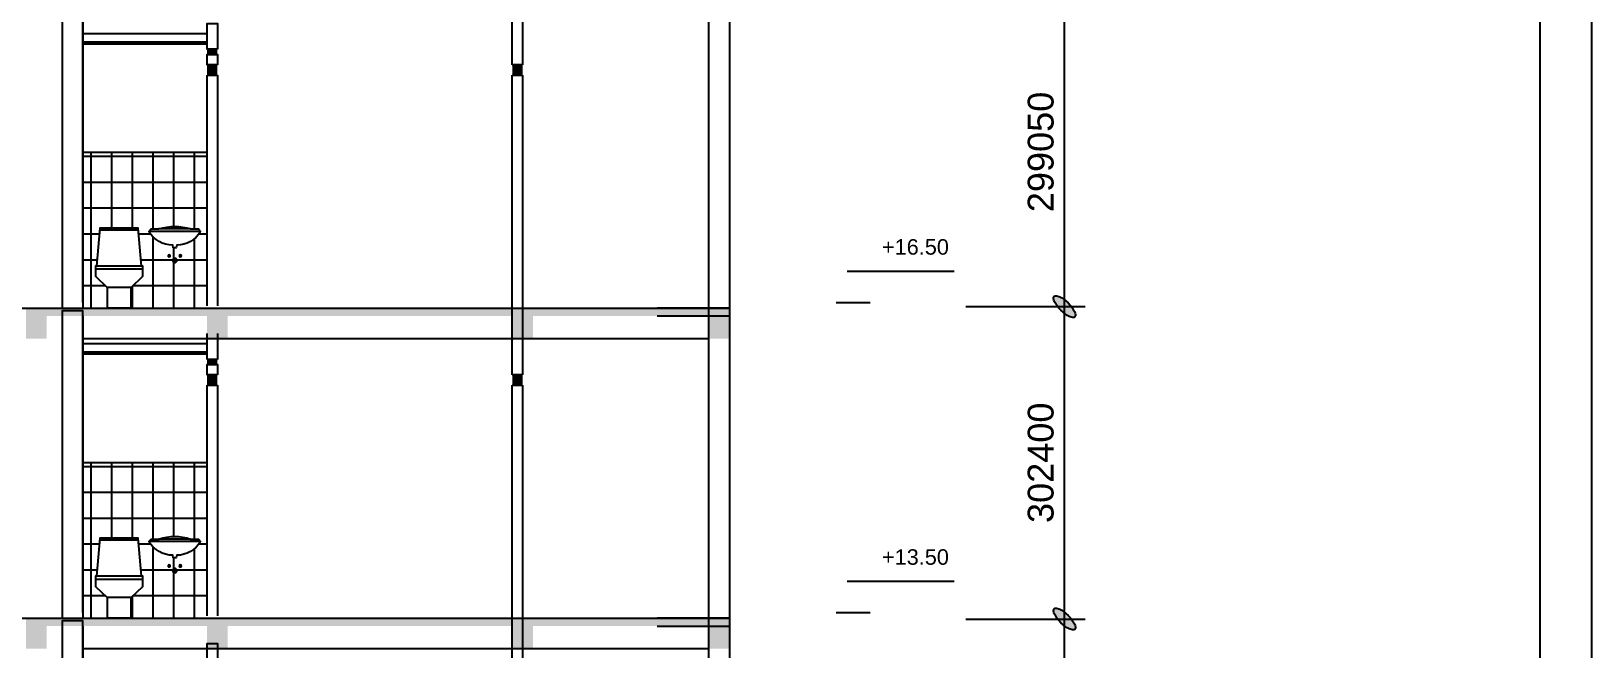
# Model space of a CAD drawing. Extents: x -107325 to -33325, y -20432 to 32068.
# Drawn here: x -48413 to -33325, y 5716 to 11691 of the extents above; entities that cross this region are included whole.
import ezdxf

# ---------------------------------------------------------------- set-up
doc = ezdxf.new("R2010")
doc.units = 0
doc.header["$LTSCALE"] = 800
doc.header["$MEASUREMENT"] = 0
doc.header["$PDMODE"] = 2
doc.layers.get('0').update_dxf_attribs({"linetype": 'CONTINUOUS'})
doc.layers.get('DEFPOINTS').update_dxf_attribs({"linetype": 'CONTINUOUS'})
for name, color, linetype in [('BAO', 3, 'CONTINUOUS'), ('CUA', 4, 'CONTINUOUS'), ('DIM', 6, 'CONTINUOUS'), ('HATCH', 6, 'CONTINUOUS'), ('mc1', 5, 'CONTINUOUS'), ('MDUNG', 3, 'CONTINUOUS'), ('TBI', 3, 'CONTINUOUS'), ('TEXT', 7, 'CONTINUOUS')]:
    doc.layers.add(name, color=color, linetype=linetype)
doc.styles.add('DIM', font='VHELVEN.TTF')
doc.styles.add('VNI-HELVE', font='VHELVEN.TTF')
doc.dimstyles.new('DIM100S', dxfattribs={"dimtxt": 250, "dimasz": 150, "dimexe": 200, "dimexo": 0, "dimgap": 100, "dimtad": 1, "dimdec": 0, "dimlfac": 100, "dimrnd": 50, "dimzin": 0, "dimdsep": 46, "dimtxsty": 'VNI-HELVE', "dimblk1": 'ARCHTICK', "dimblk2": 'ARCHTICK', "dimsah": 1, "dimcen": 0, "dimclrd": 6, "dimclre": 6, "dimclrt": 6, "dimadec": 0, "dimazin": 0, "dimtfac": 1, "dimtdec": 0, "dimtofl": 0, "dimtmove": 0, "dimatfit": 3, "dimldrblk": 'ARCHTICK', "dimfxl": 0, "dimtolj": 1, "dimtzin": 0, "dimarcsym": 0})

# ---------------------------------------------------------------- blocks, each defined once
blk = doc.blocks.new('WC2d21')
blk.add_line((-154, 762), (154, 762))
at = {"color": 151}
for p, q in [((-250, 738), (250, 738)), ((-69, 502), (-39, 502)), ((-54, 517), (-54, 488)), ((-25, 457), (25, 457)), ((0, 483), (0, 432)), ((69, 502), (39, 502)), ((54, 517), (54, 488))]:
    blk.add_line(p, q, dxfattribs=at)
blk.add_lwpolyline([(14, 580), (19, 605, 0.263805), (250, 738), (229, 762), (154, 762, 0.159336), (-154, 762), (-229, 762), (-250, 738, 0.263805), (-19, 605), (-14, 580), (0, 580)], format="xyb", close=True)
for centre, radius in [((-54, 502), 10.5), ((0, 457), 21), ((54, 502), 10.5)]:
    blk.add_circle(centre, radius, dxfattribs=at)
blk = doc.blocks.new('_ArchTick')
h = blk.add_hatch(color=256)
edge = h.paths.add_edge_path()
edge.add_ellipse((0, 0), major_axis=(0.5, 0.5), ratio=0.348148, start_angle=0, end_angle=360)
blk.add_ellipse((0, 0), major_axis=(0.5, 0.5), ratio=0.348148)
blk = doc.blocks.new('*D38')
at = {"layer": 'DEFPOINTS', "color": 0, "linetype": 'Continuous'}
for p in [(-39376, 6004), (-38423, 6004), (-39376, 2999)]:
    blk.add_point(p, dxfattribs=at)
at = {"layer": 'DIM', "color": 6, "linetype": 'Continuous', "lineweight": -2}
for p, q in [((-39376, 6004), (-38223, 6004)), ((-38423, 2999), (-38423, 6004)), ((-39376, 2999), (-38223, 2999))]:
    blk.add_line(p, q, dxfattribs=at)
at = {"layer": 'DIM', "color": 6, "linetype": 'Continuous', "lineweight": -2, "xscale": 200, "yscale": 200, "zscale": 200}
for p, rotation in [((-38423, 6004), 90), ((-38423, 2999), 270)]:
    blk.add_blockref('_ArchTick', p, dxfattribs=dict(at, rotation=rotation))
at = {"layer": 'DIM', "color": 6, "linetype": 'Continuous', "insert": (-38652, 4501), "char_height": 250, "attachment_point": 5, "rotation": 90, "style": 'VNI-HELVE'}
blk.add_mtext('\\A1;300500', dxfattribs=at)
blk = doc.blocks.new('*D39')
at = {"layer": 'DEFPOINTS', "color": 0, "linetype": 'Continuous'}
for p in [(-39376, 9027), (-38423, 9027), (-39376, 6004)]:
    blk.add_point(p, dxfattribs=at)
at = {"layer": 'DIM', "color": 6, "linetype": 'Continuous', "lineweight": -2}
for p, q in [((-39376, 9027), (-38223, 9027)), ((-38423, 6004), (-38423, 9027)), ((-39376, 6004), (-38223, 6004))]:
    blk.add_line(p, q, dxfattribs=at)
at = {"layer": 'DIM', "color": 6, "linetype": 'Continuous', "lineweight": -2, "xscale": 200, "yscale": 200, "zscale": 200}
for p, rotation in [((-38423, 9027), 90), ((-38423, 6004), 270)]:
    blk.add_blockref('_ArchTick', p, dxfattribs=dict(at, rotation=rotation))
at = {"layer": 'DIM', "color": 6, "linetype": 'Continuous', "insert": (-38652, 7516), "char_height": 250, "attachment_point": 5, "rotation": 90, "style": 'VNI-HELVE'}
blk.add_mtext('\\A1;302400', dxfattribs=at)
blk = doc.blocks.new('*D40')
at = {"layer": 'DEFPOINTS', "color": 0, "linetype": 'Continuous'}
for p in [(-39376, 12018), (-38423, 12018), (-39376, 9027)]:
    blk.add_point(p, dxfattribs=at)
at = {"layer": 'DIM', "color": 6, "linetype": 'Continuous', "lineweight": -2}
for p, q in [((-39376, 12018), (-38223, 12018)), ((-38423, 9027), (-38423, 12018)), ((-39376, 9027), (-38223, 9027))]:
    blk.add_line(p, q, dxfattribs=at)
at = {"layer": 'DIM', "color": 6, "linetype": 'Continuous', "lineweight": -2, "xscale": 200, "yscale": 200, "zscale": 200}
for p, rotation in [((-38423, 12018), 90), ((-38423, 9027), 270)]:
    blk.add_blockref('_ArchTick', p, dxfattribs=dict(at, rotation=rotation))
at = {"layer": 'DIM', "color": 6, "linetype": 'Continuous', "insert": (-38652, 10523), "char_height": 250, "attachment_point": 5, "rotation": 90, "style": 'VNI-HELVE'}
blk.add_mtext('\\A1;299050', dxfattribs=at)

msp = doc.modelspace()

# ---------------------------------------------------------------- hatches: boundary and pattern name
at = {"layer": 'HATCH'}
h = msp.add_hatch(dxfattribs=at)
h.set_pattern_fill('_USER', color=6, scale=200, angle=90, style=0, pattern_type=0)
h.set_pattern_definition([(90, (-239834.67, 16230.74), (200, 1e-14), [])])
h.paths.add_polyline_path([(-47912.808, 10516.307), (-46712.808, 10516.307), (-46712.808, 9066.307), (-46712.808, 9016.307), (-47447.808, 9016.307), (-47447.808, 9212.139), (-47333.808, 9320.007), (-47333.808, 9387.971), (-47333.808, 9419.307), (-47345.575, 9419.307), (-47377.808, 9787.307), (-47562.808, 9787.307), (-47747.808, 9787.307), (-47780.04, 9419.307), (-47791.808, 9419.307), (-47791.808, 9387.971), (-47791.808, 9320.007), (-47677.808, 9212.139), (-47677.808, 9016.307), (-47912.808, 9016.307)])
h.paths.add_polyline_path([(-47254.481, 9778.798), (-47275.423, 9754.289, 0.263804579), (-47044.657, 9620.817), (-47039.753, 9596.307), (-47025.283, 9596.307), (-47010.813, 9596.307), (-47005.91, 9620.817, 0.263804579), (-46775.144, 9754.289), (-46796.086, 9778.798), (-46871.461, 9778.798, 0.159336024), (-47179.105, 9778.798)], flags=16)
h.paths.add_polyline_path([(-47090.092, 9518.798, 1), (-47069.092, 9518.798, 1)], flags=16)
h.paths.add_polyline_path([(-46981.474, 9518.798, 1), (-46960.474, 9518.798, 1)], flags=16)
h.paths.add_polyline_path([(-47046.283, 9473.798, 1), (-47004.283, 9473.798, 1)], flags=16)
h = msp.add_hatch(dxfattribs=at)
h.set_pattern_fill('_USER', color=6, scale=250, style=0, pattern_type=0)
h.set_pattern_definition([(180, (-239834.67, 16230.74), (0, 250), [])])
h.paths.add_polyline_path([(-47912.808, 10516.307), (-46712.808, 10516.307), (-46712.808, 9066.307), (-46712.808, 9016.307), (-47447.808, 9016.307), (-47447.808, 9212.139), (-47333.808, 9320.007), (-47333.808, 9387.971), (-47333.808, 9419.307), (-47345.575, 9419.307), (-47377.808, 9787.307), (-47562.808, 9787.307), (-47747.808, 9787.307), (-47780.04, 9419.307), (-47791.808, 9419.307), (-47791.808, 9387.971), (-47791.808, 9320.007), (-47677.808, 9212.139), (-47677.808, 9016.307), (-47912.808, 9016.307)])
h.paths.add_polyline_path([(-47254.481, 9778.798), (-47275.423, 9754.289, 0.263804579), (-47044.657, 9620.817), (-47039.753, 9596.307), (-47025.283, 9596.307), (-47010.813, 9596.307), (-47005.91, 9620.817, 0.263804579), (-46775.144, 9754.289), (-46796.086, 9778.798), (-46871.461, 9778.798, 0.159336024), (-47179.105, 9778.798)], flags=16)
h.paths.add_polyline_path([(-47090.092, 9518.798, 1), (-47069.092, 9518.798, 1)], flags=16)
h.paths.add_polyline_path([(-47046.283, 9473.798, 1), (-47004.283, 9473.798, 1)], flags=16)
h.paths.add_polyline_path([(-46981.474, 9518.798, 1), (-46960.474, 9518.798, 1)], flags=16)
h = msp.add_hatch(dxfattribs=at)
h.set_pattern_fill('_USER', color=6, scale=200, angle=90, style=0, pattern_type=0)
h.set_pattern_definition([(90, (-239834.67, 13230.74), (200, 1e-14), [])])
h.paths.add_polyline_path([(-47912.808, 7516.307), (-46712.808, 7516.307), (-46712.808, 6066.307), (-46712.808, 6016.307), (-47447.808, 6016.307), (-47447.808, 6212.139), (-47333.808, 6320.007), (-47333.808, 6387.971), (-47333.808, 6419.307), (-47345.575, 6419.307), (-47377.808, 6787.307), (-47562.808, 6787.307), (-47747.808, 6787.307), (-47780.04, 6419.307), (-47791.808, 6419.307), (-47791.808, 6387.971), (-47791.808, 6320.007), (-47677.808, 6212.139), (-47677.808, 6016.307), (-47912.808, 6016.307)])
h.paths.add_polyline_path([(-47254.481, 6778.798), (-47275.423, 6754.289, 0.263804579), (-47044.657, 6620.817), (-47039.753, 6596.307), (-47025.283, 6596.307), (-47010.813, 6596.307), (-47005.91, 6620.817, 0.263804579), (-46775.144, 6754.289), (-46796.086, 6778.798), (-46871.461, 6778.798, 0.159336024), (-47179.105, 6778.798)], flags=16)
h.paths.add_polyline_path([(-47090.092, 6518.798, 1), (-47069.092, 6518.798, 1)], flags=16)
h.paths.add_polyline_path([(-46981.474, 6518.798, 1), (-46960.474, 6518.798, 1)], flags=16)
h.paths.add_polyline_path([(-47046.283, 6473.798, 1), (-47004.283, 6473.798, 1)], flags=16)
h = msp.add_hatch(dxfattribs=at)
h.set_pattern_fill('_USER', color=6, scale=250, style=0, pattern_type=0)
h.set_pattern_definition([(180, (-239834.67, 13230.74), (0, 250), [])])
h.paths.add_polyline_path([(-47912.808, 7516.307), (-46712.808, 7516.307), (-46712.808, 6066.307), (-46712.808, 6016.307), (-47447.808, 6016.307), (-47447.808, 6212.139), (-47333.808, 6320.007), (-47333.808, 6387.971), (-47333.808, 6419.307), (-47345.575, 6419.307), (-47377.808, 6787.307), (-47562.808, 6787.307), (-47747.808, 6787.307), (-47780.04, 6419.307), (-47791.808, 6419.307), (-47791.808, 6387.971), (-47791.808, 6320.007), (-47677.808, 6212.139), (-47677.808, 6016.307), (-47912.808, 6016.307)])
h.paths.add_polyline_path([(-47254.481, 6778.798), (-47275.423, 6754.289, 0.263804579), (-47044.657, 6620.817), (-47039.753, 6596.307), (-47025.283, 6596.307), (-47010.813, 6596.307), (-47005.91, 6620.817, 0.263804579), (-46775.144, 6754.289), (-46796.086, 6778.798), (-46871.461, 6778.798, 0.159336024), (-47179.105, 6778.798)], flags=16)
h.paths.add_polyline_path([(-47090.092, 6518.798, 1), (-47069.092, 6518.798, 1)], flags=16)
h.paths.add_polyline_path([(-47046.283, 6473.798, 1), (-47004.283, 6473.798, 1)], flags=16)
h.paths.add_polyline_path([(-46981.474, 6518.798, 1), (-46960.474, 6518.798, 1)], flags=16)

# ---------------------------------------------------------------- linework, layer by layer
at = {"layer": 'BAO', "color": 3, "linetype": 'Continuous'}
for points in [[(-41862.808, 8716.307), (-47912.867, 8716.307)], [(-41862.808, 5716.307), (-47912.867, 5716.307)]]:
    msp.add_lwpolyline(points, dxfattribs=at)
at = {"layer": 'CUA', "color": 4, "linetype": 'Continuous'}
for p, q in [((-46712.808, 11666.307), (-47912.808, 11666.307)), ((-46712.808, 11586.307), (-47912.808, 11586.307)), ((-46712.808, 11566.307), (-47912.808, 11566.307)), ((-46712.808, 8666.307), (-47912.808, 8666.307)), ((-46712.808, 8586.307), (-47912.808, 8586.307)), ((-46712.808, 8566.307), (-47912.808, 8566.307))]:
    msp.add_line(p, q, dxfattribs=at)
at = {"layer": 'HATCH', "color": 6}
for p, q in [((-46712.808, 10516.307), (-47912.808, 10516.307)), ((-46712.808, 7516.307), (-47912.808, 7516.307))]:
    msp.add_line(p, q, dxfattribs=at)
at = {"layer": 'mc1', "color": 5, "linetype": 'Continuous'}
for p, q in [((-43662.808, 11366.307), (-43762.808, 11366.307)), ((-46712.808, 11266.307), (-46612.808, 11266.307)), ((-43762.808, 11266.307), (-43662.808, 11266.307)), ((-46612.808, 8516.307), (-46712.808, 8516.307)), ((-46712.808, 8266.307), (-46612.808, 8266.307))]:
    msp.add_line(p, q, dxfattribs=at)
at = {"layer": 'mc1', "color": 5}
for p, q in [((-42362.808, 9016.307), (-41662.808, 9016.307)), ((-42362.808, 8936.307), (-41662.808, 8936.307)), ((-42362.808, 6016.307), (-41662.808, 6016.307)), ((-42362.808, 5936.307), (-41662.808, 5936.307))]:
    msp.add_line(p, q, dxfattribs=at)
at = {"layer": 'mc1', "color": 5, "linetype": 'Continuous'}
for points in [[(-50512.936, 9013.383), (-41662.808, 9013.383)], [(-50512.936, 6013.383), (-41662.808, 6013.383)]]:
    msp.add_lwpolyline(points, dxfattribs=at)
for points in [[(-46612.808, 11516.307), (-46712.808, 11516.307), (-46612.808, 11466.307), (-46712.808, 11466.307)], [(-46612.808, 11516.307), (-46712.808, 11516.307), (-46612.808, 11466.307), (-46712.808, 11466.307)], [(-46612.808, 11366.307), (-46712.808, 11366.307), (-46612.808, 11266.307), (-46712.808, 11266.307)], [(-43662.808, 11366.307), (-43762.808, 11366.307), (-43662.808, 11266.307), (-43762.808, 11266.307)], [(-46612.808, 8516.307), (-46712.808, 8516.307), (-46612.808, 8466.307), (-46712.808, 8466.307)], [(-46612.808, 8366.307), (-46712.808, 8366.307), (-46612.808, 8266.307), (-46712.808, 8266.307)], [(-43662.808, 8366.307), (-43762.808, 8366.307), (-43662.808, 8266.307), (-43762.808, 8266.307)]]:
    msp.add_solid(points, dxfattribs=at)
at = {"layer": 'mc1', "color": 5, "linetype": 'ByBlock'}
for points in [[(-48262.808, 9016.307), (-48462.808, 9016.307), (-48262.808, 8716.307), (-48462.808, 8716.307)], [(-46712.808, 9016.307), (-48262.808, 9016.307), (-46712.808, 8936.307), (-48262.808, 8936.307)], [(-46512.808, 9016.307), (-46712.808, 9016.307), (-46512.808, 8716.307), (-46712.808, 8716.307)], [(-43762.808, 9016.307), (-46512.808, 9016.307), (-43762.808, 8936.307), (-46512.808, 8936.307)], [(-43562.808, 9016.307), (-43762.808, 9016.307), (-43562.808, 8716.307), (-43762.808, 8716.307)], [(-42362.808, 9016.307), (-43720.36, 9016.307), (-42362.808, 8936.307), (-43720.36, 8936.307)], [(-41662.808, 9016.307), (-41862.808, 9016.307), (-41662.808, 8716.307), (-41862.808, 8716.307)], [(-48262.808, 6016.307), (-48462.808, 6016.307), (-48262.808, 5716.307), (-48462.808, 5716.307)], [(-46712.808, 6016.307), (-48262.808, 6016.307), (-46712.808, 5936.307), (-48262.808, 5936.307)], [(-46512.808, 6016.307), (-46712.808, 6016.307), (-46512.808, 5716.307), (-46712.808, 5716.307)], [(-43762.808, 6016.307), (-46512.808, 6016.307), (-43762.808, 5936.307), (-46512.808, 5936.307)], [(-43562.808, 6016.307), (-43762.808, 6016.307), (-43562.808, 5716.307), (-43762.808, 5716.307)], [(-42362.808, 6016.307), (-43720.36, 6016.307), (-42362.808, 5936.307), (-43720.36, 5936.307)], [(-41662.808, 6016.307), (-41862.808, 6016.307), (-41662.808, 5716.307), (-41862.808, 5716.307)]]:
    msp.add_solid(points, dxfattribs=at)
at = {"layer": 'mc1', "color": 5}
for points in [[(-42362.808, 8936.307), (-41662.808, 8936.307), (-42362.808, 9016.307), (-41662.808, 9016.307)], [(-42362.808, 5936.307), (-41662.808, 5936.307), (-42362.808, 6016.307), (-41662.808, 6016.307)]]:
    msp.add_solid(points, dxfattribs=at)
at = {"layer": 'MDUNG', "color": 3}
for p, q in [((-41662.808, 25950.421), (-41662.808, -2983.693)), ((-41862.808, -2983.693), (-41862.808, 24316.307)), ((-48112.808, 11936.307), (-48112.808, 9016.307)), ((-47912.808, 11936.307), (-47912.808, 9016.307)), ((-43762.808, 11366.307), (-43762.808, 12013.383)), ((-43662.808, 12013.383), (-43662.808, 11366.307)), ((-46712.808, 11666.307), (-47912.808, 11666.307)), ((-46712.808, 11666.307), (-47912.808, 11666.307)), ((-46712.808, 11586.307), (-47912.808, 11586.307)), ((-46712.808, 11566.307), (-47912.808, 11566.307)), ((-46712.808, 9033.888), (-46712.808, 11266.307)), ((-46612.808, 11266.307), (-46612.808, 9033.888)), ((-43762.808, 9033.888), (-43762.808, 11266.307)), ((-43662.808, 11266.307), (-43662.808, 9033.888)), ((-48112.808, 8936.307), (-48112.808, 6016.307)), ((-47912.808, 8936.307), (-47912.808, 6016.307)), ((-43762.808, 8366.307), (-43762.808, 9033.888)), ((-43662.808, 9033.888), (-43662.808, 8366.307)), ((-46712.808, 8516.307), (-46712.808, 8766.307)), ((-46612.808, 8766.307), (-46612.808, 8516.307)), ((-43662.808, 8366.307), (-43762.808, 8366.307)), ((-46712.808, 6033.888), (-46712.808, 8266.307)), ((-46612.808, 8266.307), (-46612.808, 6033.888)), ((-43762.808, 6033.888), (-43762.808, 8266.307)), ((-43762.808, 8266.307), (-43662.808, 8266.307)), ((-43662.808, 8266.307), (-43662.808, 6033.888)), ((-48112.808, 5936.307), (-48112.808, 3016.307)), ((-47912.808, 5936.307), (-47912.808, 3016.307)), ((-43762.808, 5366.307), (-43762.808, 6033.888)), ((-43662.808, 6033.888), (-43662.808, 5366.307))]:
    msp.add_line(p, q, dxfattribs=at)
at = {"layer": 'MDUNG', "color": 3, "linetype": 'Continuous'}
for points in [[(-107325.472, -20432.417), (-33325.472, -20432.417), (-33325.472, 32067.583), (-107325.472, 32067.583)], [(-106825.472, -19932.417), (-33825.472, -19932.417), (-33825.472, 31567.583), (-106825.472, 31567.583)]]:
    msp.add_lwpolyline(points, close=True, dxfattribs=at)
at = {"layer": 'MDUNG', "color": 3, "linetype": 'ByBlock'}
for points in [[(-47912.808, 9066.307), (-47912.808, 11986.307), (-48112.808, 11986.307), (-48112.808, 9066.307)], [(-47912.808, 6066.307), (-47912.808, 8986.307), (-48112.808, 8986.307), (-48112.808, 6066.307)], [(-47912.808, 3066.307), (-47912.808, 5986.307), (-48112.808, 5986.307), (-48112.808, 3066.307)]]:
    msp.add_lwpolyline(points, dxfattribs=at)
at = {"layer": 'MDUNG', "color": 3}
for points in [[(-46612.808, 11516.307), (-46712.808, 11516.307), (-46712.808, 11766.307), (-46612.808, 11766.307)], [(-46612.808, 11516.307), (-46712.808, 11516.307), (-46712.808, 11766.307), (-46612.808, 11766.307)], [(-46612.808, 11366.307), (-46712.808, 11366.307), (-46712.808, 11466.307), (-46612.808, 11466.307)], [(-46612.808, 11366.307), (-46712.808, 11366.307), (-46712.808, 11466.307), (-46612.808, 11466.307)], [(-46612.808, 8366.307), (-46712.808, 8366.307), (-46712.808, 8466.307), (-46612.808, 8466.307)], [(-46612.808, 5516.307), (-46712.808, 5516.307), (-46712.808, 5766.307), (-46612.808, 5766.307)]]:
    msp.add_lwpolyline(points, close=True, dxfattribs=at)
at = {"layer": 'TBI', "color": 4}
for p, q in [((-47375.978, 9766.416), (-47749.638, 9766.416)), ((-47333.808, 9419.307), (-47791.808, 9419.307)), ((-47333.808, 9387.971), (-47791.808, 9387.971)), ((-47447.808, 9212.139), (-47677.808, 9212.139)), ((-47375.978, 6766.416), (-47749.638, 6766.416)), ((-47333.808, 6419.307), (-47791.808, 6419.307)), ((-47333.808, 6387.971), (-47791.808, 6387.971)), ((-47447.808, 6212.139), (-47677.808, 6212.139))]:
    msp.add_line(p, q, dxfattribs=at)
for points in [[(-47562.808, 9787.307), (-47747.808, 9787.307), (-47780.04, 9419.307), (-47791.808, 9419.307), (-47791.808, 9387.971), (-47791.808, 9320.007), (-47677.808, 9212.139), (-47677.808, 9016.307), (-47562.808, 9016.307), (-47447.808, 9016.307), (-47447.808, 9212.139), (-47333.808, 9320.007), (-47333.808, 9387.971), (-47333.808, 9419.307), (-47345.575, 9419.307), (-47377.808, 9787.307)], [(-47562.808, 6787.307), (-47747.808, 6787.307), (-47780.04, 6419.307), (-47791.808, 6419.307), (-47791.808, 6387.971), (-47791.808, 6320.007), (-47677.808, 6212.139), (-47677.808, 6016.307), (-47562.808, 6016.307), (-47447.808, 6016.307), (-47447.808, 6212.139), (-47333.808, 6320.007), (-47333.808, 6387.971), (-47333.808, 6419.307), (-47345.575, 6419.307), (-47377.808, 6787.307)]]:
    msp.add_lwpolyline(points, close=True, dxfattribs=at)
at = {"layer": 'TEXT', "color": 7}
for p, q in [((-40630.297, 9066.307), (-40300.935, 9066.307)), ((-40630.297, 6066.307), (-40300.935, 6066.307))]:
    msp.add_line(p, q, dxfattribs=at)
for points in [[(-40470.399, 9066.307, 0, 150, 0), (-40470.399, 9216.307, 0, 0, 0), (-40470.399, 9406.756, 20, 20, 0)], [(-40470.399, 6066.307, 0, 150, 0), (-40470.399, 6216.307, 0, 0, 0), (-40470.399, 6406.756, 20, 20, 0)]]:
    msp.add_lwpolyline(points, format="xyseb", dxfattribs=at)
at = {"layer": 'TEXT', "color": 7, "const_width": 20}
for points in [[(-40526.205, 9368.29), (-39487.507, 9368.29)], [(-40526.205, 6368.29), (-39487.507, 6368.29)]]:
    msp.add_lwpolyline(points, dxfattribs=at)

# ---------------------------------------------------------------- block references
at = {"layer": 'TBI', "color": 4, "xscale": -1}
for p in [(-47025.283, 9016.307), (-47025.283, 6016.307)]:
    msp.add_blockref('WC2d21', p, dxfattribs=at)

# ---------------------------------------------------------------- texts
at = {"layer": 'TEXT', "color": 7, "style": 'DIM'}
for tag, p in [('+16.50', (-40187.441, 9529.478)), ('+13.50', (-40187.441, 6529.478))]:
    msp.add_attdef(tag, p, '', height=150, dxfattribs=at)

# ---------------------------------------------------------------- dimensions: what is measured, and where the dimension line sits
at = {"layer": 'DIM', "color": 6, "linetype": 'Continuous'}
for base, p1, p2, picture, middle in [((-38423.438, 12018.207), (-39376.266, 9027.473), (-39376.266, 12018.207), '*D40', (-38651.92, 10522.84)), ((-38423.438, 9027.473), (-39376.266, 6003.703), (-39376.266, 9027.473), '*D39', (-38651.92, 7515.588)), ((-38423.438, 6003.703), (-39376.266, 2998.907), (-39376.266, 6003.703), '*D38', (-38651.92, 4501.305))]:
    dim = msp.add_linear_dim(base=base, p1=p1, p2=p2, angle=90, dimstyle='DIM100S', override={"dimasz": 200}, dxfattribs=at)
    dim.commit()
    dim.dimension.update_dxf_attribs({"geometry": picture, "text_midpoint": middle})

doc.saveas('drawing.dxf')
